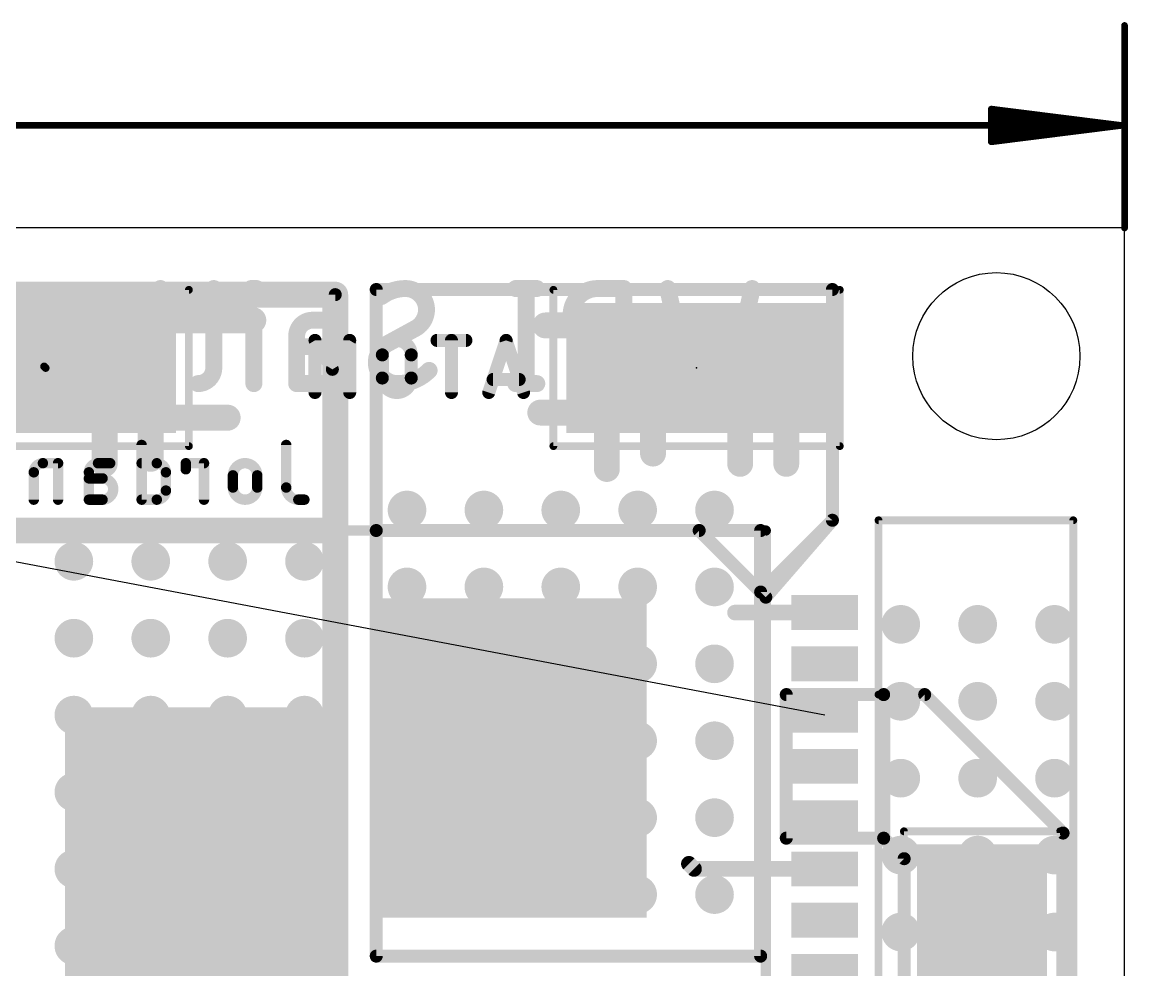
# Model space of a CAD drawing. Extents: x -5.4 to 52.1, y -3.7 to 32.4.
# Drawn here: x 30.49 to 52.06, y 13.53 to 32.02 of the extents above; entities that cross this region are included whole.
import ezdxf

# ---------------------------------------------------------------- set-up
doc = ezdxf.new("R2010")
doc.units = 0
for name, color, linetype in [('1', 14, 'CONTINUOUS'), ('16', 174, 'CONTINUOUS'), ('18', 94, 'CONTINUOUS'), ('19', 54, 'CONTINUOUS'), ('20', 30, 'CONTINUOUS'), ('21', 250, 'CONTINUOUS'), ('22', 250, 'CONTINUOUS'), ('23', 178, 'CONTINUOUS'), ('25', 250, 'CONTINUOUS'), ('47', 250, 'CONTINUOUS')]:
    doc.layers.add(name, color=color, linetype=linetype)

# ---------------------------------------------------------------- blocks, each defined once
blk = doc.blocks.new('RECT')
blk.add_solid([(-0.5, -0.5), (0.5, -0.5), (-0.5, 0.5), (0.5, 0.5)])
blk = doc.blocks.new('ROUNDV')
at = {"const_width": 0.5}
blk.add_lwpolyline([(0, -0.25, 1), (0, 0.25, 1), (0, -0.25)], format="xyb", dxfattribs=at)

msp = doc.modelspace()

# ---------------------------------------------------------------- linework, layer by layer
at = {"layer": '1'}
for points, const_width in [([(36.6, 26.7), (28.2, 26.7)], 0.5044), ([(36.6, 22.1), (36.6, 26.7)], 0.5044), ([(37.4, 22.1), (37.4, 26.8)], 0.254), ([(37.4, 26.8), (46.3, 26.8)], 0.254), ([(46.3, 26.8), (46.3, 22.3)], 0.254), ([(30.95, 25.27), (31.88, 26.2)], 0.508), ([(31.88, 26.2), (35, 26.2)], 0.508), ([(42.82, 26.1), (40.7, 26.1)], 0.5044), ([(43.65, 25.27), (42.82, 26.1)], 0.5044), ([(30.95, 25.27), (29.43, 25.27)], 0.508), ([(30.95, 25.27), (29.8, 24.12)], 0.508), ([(30.95, 25.27), (29.97, 25.27)], 0.508), ([(30.95, 25.27), (32.1, 24.12)], 0.508), ([(30.95, 25.27), (31.83, 25.27)], 0.508), ([(30.95, 25.27), (31.82, 24.4)], 0.508), ([(30.95, 25.27), (31.92, 24.3)], 0.508), ([(31.83, 25.27), (33, 24.1)], 0.508), ([(42.7, 25.3), (41.9, 24.5)], 0.5044), ([(42.73, 25.27), (42.7, 25.3)], 0.5044), ([(43.65, 25.27), (42.73, 25.27)], 0.5044), ([(43.65, 25.27), (42.78, 24.4)], 0.5044), ([(43.65, 25.27), (42.8, 24.42)], 0.5044), ([(43.65, 25.27), (44.5, 24.42)], 0.5044), ([(43.65, 25.27), (44.47, 25.27)], 0.5044), ([(44.47, 25.27), (44.5, 25.3)], 0.5044), ([(44.5, 25.3), (45.4, 24.4)], 0.5044), ([(30.9199, 25.3001), (30.95, 25.27)], 0.1524), ([(42.78, 24.4), (40.6, 24.4)], 0.5044), ([(41.9, 24.5), (41.9, 23.3)], 0.5044), ([(42.8, 24.42), (42.8, 23.6)], 0.5044), ([(44.5, 24.42), (44.5, 23.4)], 0.5044), ([(45.4, 24.4), (45.4, 23.4)], 0.5044), ([(31.92, 24.3), (34.5, 24.3)], 0.508), ([(32.1, 24.12), (32.1, 23.4)], 0.508), ([(33, 24.1), (33, 23.5)], 0.508), ([(29.2, 22.1), (36.6, 22.1)], 0.5044), ([(36.6, 22.1), (29.2, 22.1)], 0.5044), ([(36.6, 1), (36.6, 22.1)], 0.5044), ([(43.7, 22.1), (37.4, 22.1)], 0.254), ([(44.9, 22.1), (37.4, 22.1)], 0.254), ([(37.4, 22.1), (37.4, 13.8)], 0.254), ([(45, 20.8), (43.7, 22.1)], 0.254), ([(44.9, 13.8), (44.9, 22.1)], 0.254), ([(46.3, 22.3), (45, 20.8)], 0.254), ([(47.2, 18.9), (47.2, 22.3)], 0.1524), ([(47.2, 22.3), (51, 22.3)], 0.1524), ([(51, 22.3), (51, 4.7)], 0.1524), ([(46.15, 20.5), (44.4, 20.5)], 0.3048), ([(45.4, 16.1), (45.4, 18.9)], 0.254), ([(45.4, 18.9), (47.3, 18.9)], 0.254), ([(47.3, 18.9), (47.3, 16.1)], 0.254), ([(47.3, 16.1), (47.3, 18.9)], 0.254), ([(47.3, 18.9), (48.1, 18.9)], 0.254), ([(48.1, 18.9), (50.8, 16.2)], 0.254), ([(47.2, 4.7), (47.2, 18.9)], 0.1524), ([(47.3, 16.1), (45.4, 16.1)], 0.254), ([(47.7, 15.7), (47.3, 16.1)], 0.254), ([(50.8, 16.2), (50.8, 10.8)], 0.254), ([(43.6, 15.5), (43.5, 15.6)], 0.3048), ([(47.7, 11.3), (47.7, 15.7)], 0.254), ([(46.15, 15.5), (43.6, 15.5)], 0.3048), ([(37.4, 13.8), (44.9, 13.8)], 0.254)]:
    msp.add_lwpolyline(points, dxfattribs=dict(at, const_width=const_width))
for points, const_width in [([(36.7261, 26.7, 1), (36.4739, 26.7)], 0.2522), ([(36.6, 26.5739, 1), (36.6, 26.8261)], 0.2522), ([(37.4635, 26.8, 1), (37.3365, 26.8)], 0.127), ([(37.4, 26.8635, 1), (37.4, 26.7365)], 0.127), ([(46.3635, 26.8, 1), (46.2365, 26.8)], 0.127), ([(46.3, 26.7365, 1), (46.3, 26.8635)], 0.127), ([(31.88, 26.327, 1), (31.88, 26.073)], 0.254), ([(31.9698, 26.1102, 1), (31.7902, 26.2898)], 0.254), ([(35, 26.073, 1), (35, 26.327)], 0.254), ([(40.7, 26.2261, 1), (40.7, 25.9739)], 0.2522), ([(42.9092, 26.1892, 1), (42.7308, 26.0108)], 0.2522), ([(42.82, 25.9739, 1), (42.82, 26.2261)], 0.2522), ([(31.0398, 25.3598, 1), (30.8602, 25.1802)], 0.254), ([(30.95, 25.397, 1), (30.95, 25.143)], 0.254), ([(31.0398, 25.3598, 1), (30.8602, 25.1802)], 0.254), ([(31.0398, 25.3598, 1), (30.8602, 25.1802)], 0.254), ([(30.8602, 25.3598, 1), (31.0398, 25.1802)], 0.254), ([(31.0398, 25.1802, 1), (30.8602, 25.3598)], 0.254), ([(30.95, 25.143, 1), (30.95, 25.397)], 0.254), ([(30.95, 25.143, 1), (30.95, 25.397)], 0.254), ([(31.9198, 25.3598, 1), (31.7402, 25.1802)], 0.254), ([(31.83, 25.143, 1), (31.83, 25.397)], 0.254), ([(42.7892, 25.3892, 1), (42.6108, 25.2108)], 0.2522), ([(42.73, 25.3961, 1), (42.73, 25.1439)], 0.2522), ([(42.7892, 25.2108, 1), (42.6108, 25.3892)], 0.2522), ([(42.6408, 25.1808, 1), (42.8192, 25.3592)], 0.2522), ([(43.7392, 25.3592, 1), (43.5608, 25.1808)], 0.2522), ([(43.65, 25.3961, 1), (43.65, 25.1439)], 0.2522), ([(43.7392, 25.1808, 1), (43.5608, 25.3592)], 0.2522), ([(43.7392, 25.1808, 1), (43.5608, 25.3592)], 0.2522), ([(43.5608, 25.1808, 1), (43.7392, 25.3592)], 0.2522), ([(43.65, 25.1439, 1), (43.65, 25.3961)], 0.2522), ([(44.3808, 25.3592, 1), (44.5592, 25.1808)], 0.2522), ([(44.5892, 25.3892, 1), (44.4108, 25.2108)], 0.2522), ([(44.5892, 25.2108, 1), (44.4108, 25.3892)], 0.2522), ([(44.47, 25.1439, 1), (44.47, 25.3961)], 0.2522), ([(30.9468, 25.327, 1), (30.893, 25.2732)], 0.0762), ([(30.9231, 25.2431, 1), (30.9769, 25.2969)], 0.0762), ([(31.7302, 24.3102, 1), (31.9098, 24.4898)], 0.254), ([(40.6, 24.5261, 1), (40.6, 24.2739)], 0.2522), ([(42.0261, 24.5, 1), (41.7739, 24.5)], 0.2522), ([(41.8108, 24.5892, 1), (41.9892, 24.4108)], 0.2522), ([(42.6908, 24.4892, 1), (42.8692, 24.3108)], 0.2522), ([(42.9261, 24.42, 1), (42.6739, 24.42)], 0.2522), ([(42.7108, 24.5092, 1), (42.8892, 24.3308)], 0.2522), ([(42.78, 24.2739, 1), (42.78, 24.5261)], 0.2522), ([(44.6261, 24.42, 1), (44.3739, 24.42)], 0.2522), ([(44.4108, 24.3308, 1), (44.5892, 24.5092)], 0.2522), ([(45.5261, 24.4, 1), (45.2739, 24.4)], 0.2522), ([(45.3108, 24.3108, 1), (45.4892, 24.4892)], 0.2522), ([(31.92, 24.427, 1), (31.92, 24.173)], 0.254), ([(31.8302, 24.2102, 1), (32.0098, 24.3898)], 0.254), ([(34.5, 24.173, 1), (34.5, 24.427)], 0.254), ([(32.227, 24.12, 1), (31.973, 24.12)], 0.254), ([(32.0102, 24.0302, 1), (32.1898, 24.2098)], 0.254), ([(33.127, 24.1, 1), (32.873, 24.1)], 0.254), ([(32.9102, 24.0102, 1), (33.0898, 24.1898)], 0.254), ([(31.973, 23.4, 1), (32.227, 23.4)], 0.254), ([(32.873, 23.5, 1), (33.127, 23.5)], 0.254), ([(42.6739, 23.6, 1), (42.9261, 23.6)], 0.2522), ([(44.3739, 23.4, 1), (44.6261, 23.4)], 0.2522), ([(45.2739, 23.4, 1), (45.5261, 23.4)], 0.2522), ([(41.7739, 23.3, 1), (42.0261, 23.3)], 0.2522), ([(36.7261, 22.1, 1), (36.4739, 22.1)], 0.2522), ([(36.4739, 22.1, 1), (36.7261, 22.1)], 0.2522), ([(36.6, 21.9739, 1), (36.6, 22.2261)], 0.2522), ([(36.6, 21.9739, 1), (36.6, 22.2261)], 0.2522), ([(37.4, 22.1635, 1), (37.4, 22.0365)], 0.127), ([(37.4, 22.1635, 1), (37.4, 22.0365)], 0.127), ([(37.4635, 22.1, 1), (37.3365, 22.1)], 0.127), ([(43.7449, 22.1449, 1), (43.6551, 22.0551)], 0.127), ([(43.7, 22.0365, 1), (43.7, 22.1635)], 0.127), ([(44.9635, 22.1, 1), (44.8365, 22.1)], 0.127), ([(44.9, 22.0365, 1), (44.9, 22.1635)], 0.127), ([(46.2365, 22.3, 1), (46.3635, 22.3)], 0.127), ([(46.348, 22.2584, 1), (46.252, 22.3416)], 0.127), ([(47.2381, 22.3, 1), (47.1619, 22.3)], 0.0762), ([(47.2, 22.3381, 1), (47.2, 22.2619)], 0.0762), ([(51.0381, 22.3, 1), (50.9619, 22.3)], 0.0762), ([(51, 22.2619, 1), (51, 22.3381)], 0.0762), ([(37.3365, 22.1, 1), (37.4635, 22.1)], 0.127), ([(44.952, 20.8416, 1), (45.048, 20.7584)], 0.127), ([(44.9551, 20.7551, 1), (45.0449, 20.8449)], 0.127), ([(44.4, 20.5762, 1), (44.4, 20.4238)], 0.1524), ([(46.15, 20.4238, 1), (46.15, 20.5762)], 0.1524), ([(45.4635, 18.9, 1), (45.3365, 18.9)], 0.127), ([(45.4, 18.9635, 1), (45.4, 18.8365)], 0.127), ([(47.3635, 18.9, 1), (47.2365, 18.9)], 0.127), ([(47.3635, 18.9, 1), (47.2365, 18.9)], 0.127), ([(47.3, 18.9635, 1), (47.3, 18.8365)], 0.127), ([(47.3, 18.8365, 1), (47.3, 18.9635)], 0.127), ([(48.1449, 18.9449, 1), (48.0551, 18.8551)], 0.127), ([(48.1, 18.8365, 1), (48.1, 18.9635)], 0.127), ([(47.2381, 18.9, 1), (47.1619, 18.9)], 0.0762), ([(47.1619, 18.9, 1), (47.2381, 18.9)], 0.0762), ([(45.4, 16.1635, 1), (45.4, 16.0365)], 0.127), ([(47.3449, 16.1449, 1), (47.2551, 16.0551)], 0.127), ([(47.3, 16.0365, 1), (47.3, 16.1635)], 0.127), ([(50.8635, 16.2, 1), (50.7365, 16.2)], 0.127), ([(50.7551, 16.1551, 1), (50.8449, 16.2449)], 0.127), ([(45.3365, 16.1, 1), (45.4635, 16.1)], 0.127), ([(47.2365, 16.1, 1), (47.3635, 16.1)], 0.127), ([(47.2365, 16.1, 1), (47.3635, 16.1)], 0.127), ([(43.5539, 15.6539, 1), (43.4461, 15.5461)], 0.1524), ([(47.7635, 15.7, 1), (47.6365, 15.7)], 0.127), ([(47.6551, 15.6551, 1), (47.7449, 15.7449)], 0.127), ([(43.6, 15.5762, 1), (43.6, 15.4238)], 0.1524), ([(43.5461, 15.4461, 1), (43.6539, 15.5539)], 0.1524), ([(46.15, 15.4238, 1), (46.15, 15.5762)], 0.1524), ([(37.4, 13.8635, 1), (37.4, 13.7365)], 0.127), ([(37.3365, 13.8, 1), (37.4635, 13.8)], 0.127), ([(44.8365, 13.8, 1), (44.9635, 13.8)], 0.127), ([(44.9, 13.7365, 1), (44.9, 13.8635)], 0.127)]:
    msp.add_lwpolyline(points, format="xyb", dxfattribs=dict(at, const_width=const_width))
at = {"layer": '16'}
for points, const_width in [([(36.6, 26.7), (28.2, 26.7)], 0.254), ([(36.6, 1), (36.6, 26.7)], 0.254), ([(46.3, 26.8), (37.4, 26.8)], 0.254), ([(37.4, 26.8), (37.4, 13.8)], 0.254), ([(46.3, 22.3), (46.3, 26.8)], 0.254), ([(44.9, 20.9), (46.3, 22.3)], 0.254), ([(47.2, 22.3), (51, 22.3)], 0.1524), ([(47.2, 4.7), (47.2, 22.3)], 0.1524), ([(51, 22.3), (51, 4.7)], 0.1524), ([(44.9, 13.8), (44.9, 20.9)], 0.254), ([(37.4, 13.8), (44.9, 13.8)], 0.254)]:
    msp.add_lwpolyline(points, dxfattribs=dict(at, const_width=const_width))
for points, const_width in [([(36.6635, 26.7, 1), (36.5365, 26.7)], 0.127), ([(36.6, 26.6365, 1), (36.6, 26.7635)], 0.127), ([(37.4, 26.8635, 1), (37.4, 26.7365)], 0.127), ([(37.4635, 26.8, 1), (37.3365, 26.8)], 0.127), ([(46.3635, 26.8, 1), (46.2365, 26.8)], 0.127), ([(46.3, 26.7365, 1), (46.3, 26.8635)], 0.127), ([(46.2365, 22.3, 1), (46.3635, 22.3)], 0.127), ([(46.3449, 22.2551, 1), (46.2551, 22.3449)], 0.127), ([(47.2, 22.3381, 1), (47.2, 22.2619)], 0.0762), ([(47.2381, 22.3, 1), (47.1619, 22.3)], 0.0762), ([(51.0381, 22.3, 1), (50.9619, 22.3)], 0.0762), ([(51, 22.2619, 1), (51, 22.3381)], 0.0762), ([(44.9635, 20.9, 1), (44.8365, 20.9)], 0.127), ([(44.8551, 20.9449, 1), (44.9449, 20.8551)], 0.127), ([(37.4, 13.8635, 1), (37.4, 13.7365)], 0.127), ([(37.3365, 13.8, 1), (37.4635, 13.8)], 0.127), ([(44.8365, 13.8, 1), (44.9635, 13.8)], 0.127), ([(44.9, 13.7365, 1), (44.9, 13.8635)], 0.127)]:
    msp.add_lwpolyline(points, format="xyb", dxfattribs=dict(at, const_width=const_width))
at = {"layer": '19'}
msp.add_line((46.15, 18.5), (26.5936, 22.2), dxfattribs=at)
at = {"layer": '20'}
for p, q in [((52, 28), (0, 28)), ((52, 0), (52, 28))]:
    msp.add_line(p, q, dxfattribs=at)
msp.add_circle((49.5, 25.5), 1.63, dxfattribs=at)
at = {"layer": '21'}
for points, const_width in [([(28.156, 26.794), (33.744, 26.794)], 0.1524), ([(33.744, 23.746), (33.744, 26.794)], 0.1524), ([(40.856, 26.794), (40.856, 23.746)], 0.1524), ([(40.856, 26.794), (46.444, 26.794)], 0.1524), ([(46.444, 23.746), (46.444, 26.794)], 0.1524), ([(36.2048, 24.792), (36.2048, 25.808)], 0.254), ([(36.2048, 25.808), (36.5434, 25.2436)], 0.254), ([(36.5434, 25.2436), (36.8821, 25.808)], 0.254), ([(36.8821, 25.808), (36.8821, 24.792)], 0.254), ([(38.5853, 25.808), (39.1498, 25.808)], 0.254), ([(38.8675, 24.792), (38.8675, 25.808)], 0.254), ([(39.5957, 24.792), (39.9343, 25.808)], 0.254), ([(39.9343, 25.808), (40.273, 24.792)], 0.254), ([(37.5185, 25.0742), (37.5185, 25.5258)], 0.254), ([(38.083, 25.5258), (38.083, 25.0742)], 0.254), ([(40.1883, 25.046), (39.6803, 25.046)], 0.254), ([(33.744, 23.746), (28.156, 23.746)], 0.1524), ([(46.444, 23.746), (40.856, 23.746)], 0.1524), ([(50.743, 16.234), (47.695, 16.234)], 0.1524), ([(47.695, 10.646), (47.695, 16.234)], 0.1524), ([(50.743, 16.234), (50.743, 10.646)], 0.1524)]:
    msp.add_lwpolyline(points, dxfattribs=dict(at, const_width=const_width))
for points, const_width in [([(33.7821, 26.794, 1), (33.7059, 26.794)], 0.0762), ([(33.744, 26.7559, 1), (33.744, 26.8321)], 0.0762), ([(40.8941, 26.794, 1), (40.8179, 26.794)], 0.0762), ([(40.856, 26.8321, 1), (40.856, 26.7559)], 0.0762), ([(46.4821, 26.794, 1), (46.4059, 26.794)], 0.0762), ([(46.444, 26.7559, 1), (46.444, 26.8321)], 0.0762), ([(36.2592, 25.8407, 1), (36.1503, 25.7753)], 0.127), ([(36.2683, 25.808, 1), (36.1413, 25.808)], 0.127), ([(36.9456, 25.808, 1), (36.8186, 25.808)], 0.127), ([(36.9366, 25.7753, 1), (36.8276, 25.8407)], 0.127), ([(38.083, 25.5258, 1), (37.5185, 25.5258)], 0.254), ([(38.5853, 25.8715, 1), (38.5853, 25.7445)], 0.127), ([(38.931, 25.808, 1), (38.804, 25.808)], 0.127), ([(39.1498, 25.7445, 1), (39.1498, 25.8715)], 0.127), ([(39.9946, 25.8281, 1), (39.8741, 25.7879)], 0.127), ([(39.9946, 25.7879, 1), (39.8741, 25.8281)], 0.127), ([(37.582, 25.5258, 1), (37.455, 25.5258)], 0.127), ([(37.455, 25.5258, 1), (37.582, 25.5258)], 0.127), ([(38.1465, 25.5258, 1), (38.0195, 25.5258)], 0.127), ([(38.0195, 25.5258, 1), (38.1465, 25.5258)], 0.127), ([(36.489, 25.2762, 1), (36.5979, 25.2109)], 0.127), ([(36.489, 25.2109, 1), (36.5979, 25.2762)], 0.127), ([(37.5185, 25.0742, 1), (38.083, 25.0742)], 0.254), ([(37.582, 25.0742, 1), (37.455, 25.0742)], 0.127), ([(37.455, 25.0742, 1), (37.582, 25.0742)], 0.127), ([(38.1465, 25.0742, 1), (38.0195, 25.0742)], 0.127), ([(38.0195, 25.0742, 1), (38.1465, 25.0742)], 0.127), ([(39.6803, 25.1095, 1), (39.6803, 24.9825)], 0.127), ([(40.1883, 24.9825, 1), (40.1883, 25.1095)], 0.127), ([(36.1413, 24.792, 1), (36.2683, 24.792)], 0.127), ([(36.8186, 24.792, 1), (36.9456, 24.792)], 0.127), ([(38.804, 24.792, 1), (38.931, 24.792)], 0.127), ([(39.5354, 24.8121, 1), (39.6559, 24.7719)], 0.127), ([(40.2128, 24.7719, 1), (40.3332, 24.8121)], 0.127), ([(33.7059, 23.746, 1), (33.7821, 23.746)], 0.0762), ([(33.744, 23.7079, 1), (33.744, 23.7841)], 0.0762), ([(40.856, 23.7841, 1), (40.856, 23.7079)], 0.0762), ([(40.8179, 23.746, 1), (40.8941, 23.746)], 0.0762), ([(46.4059, 23.746, 1), (46.4821, 23.746)], 0.0762), ([(46.444, 23.7079, 1), (46.444, 23.7841)], 0.0762), ([(47.695, 16.2721, 1), (47.695, 16.1959)], 0.0762), ([(47.7331, 16.234, 1), (47.6569, 16.234)], 0.0762), ([(50.7811, 16.234, 1), (50.7049, 16.234)], 0.0762), ([(50.743, 16.1959, 1), (50.743, 16.2721)], 0.0762)]:
    msp.add_lwpolyline(points, format="xyb", dxfattribs=dict(at, const_width=const_width))
at = {"layer": '22'}
for points, const_width in [([(33.1888, 26.8193), (33.1888, 24.9651)], 0.3302), ([(34.2305, 26.8193), (34.2305, 25.2741)], 0.3302), ([(35.0639, 26.8193), (34.9609, 26.8193)], 0.3302), ([(34.9609, 26.8193), (34.9609, 26.7163)], 0.3302), ([(35.0639, 26.7163), (35.0639, 26.8193)], 0.3302), ([(40.5328, 26.8193), (40.1207, 26.8193)], 0.3302), ([(40.3267, 26.8193), (40.3267, 24.9651)], 0.3302), ([(42.2312, 26.8193), (41.7162, 26.8193)], 0.3302), ([(42.2312, 24.9651), (42.2312, 26.8193)], 0.3302), ([(43.4988, 24.9651), (43.0867, 26.8193)], 0.3302), ([(44.7349, 26.8193), (44.3229, 24.9651)], 0.3302), ([(34.9609, 26.7163), (35.0639, 26.7163)], 0.3302), ([(32.6738, 26.2012), (33.1888, 26.2012)], 0.3302), ([(35.0124, 24.9651), (35.0124, 26.2012)], 0.3302), ([(36.1563, 26.2012), (36.5684, 26.2012)], 0.3302), ([(43.9108, 26.2012), (43.4988, 24.9651)], 0.3302), ([(44.3229, 24.9651), (43.9108, 26.2012)], 0.3302), ([(37.6077, 25.7377), (38.1743, 26.0467)], 0.3302), ([(30.7691, 25.7892), (30.7691, 25.3771)], 0.3302), ([(31.5932, 25.3771), (31.5932, 25.7892)], 0.3302), ([(32.3648, 25.2741), (32.3648, 25.8922)], 0.3302), ([(35.8473, 24.9651), (35.8473, 25.8922)], 0.3302), ([(41.7162, 25.7892), (42.2312, 25.7892)], 0.3302), ([(35.8473, 25.6862), (36.3108, 25.6862)], 0.3302), ([(33.1888, 24.9651), (32.6738, 24.9651)], 0.3302), ([(36.3108, 24.9651), (35.8473, 24.9651)], 0.3302), ([(40.5328, 24.9651), (40.1207, 24.9651)], 0.3302), ([(32.8223, 23.7684), (32.8223, 22.7016)], 0.2032), ([(35.6428, 23.7684), (35.6428, 22.9387)], 0.2032), ([(30.718, 23.235), (30.718, 22.7016)], 0.2032), ([(31.1921, 23.4128), (30.8958, 23.4128)], 0.2032), ([(31.1921, 22.7016), (31.1921, 23.4128)], 0.2032), ([(31.7936, 22.7016), (31.7936, 23.235)], 0.2032), ([(31.9714, 23.4128), (32.2084, 23.4128)], 0.2032), ([(33.1186, 23.4128), (32.8223, 23.4128)], 0.2032), ([(33.2964, 22.8794), (33.2964, 23.235)], 0.2032), ([(34.0396, 23.4128), (33.684, 23.4128)], 0.2032), ([(33.684, 23.4128), (33.684, 23.2943)], 0.2032), ([(34.0396, 22.7016), (34.0396, 23.4128)], 0.2032), ([(31.7936, 23.1165), (32.0603, 23.1165)], 0.2032), ([(34.6041, 23.1757), (34.6041, 22.9387)], 0.2032), ([(35.0783, 22.9387), (35.0783, 23.1757)], 0.2032), ([(32.0603, 22.7016), (31.7936, 22.7016)], 0.2032), ([(32.8223, 22.7016), (33.1186, 22.7016)], 0.2032), ([(35.8799, 22.7016), (35.9984, 22.7016)], 0.2032)]:
    msp.add_lwpolyline(points, dxfattribs=dict(at, const_width=const_width))
for points, const_width in [([(33.2714, 26.8193, 1), (33.1063, 26.8193)], 0.1651), ([(34.313, 26.8193, 1), (34.1479, 26.8193)], 0.1651), ([(34.9609, 26.9019, 1), (34.9609, 26.7368)], 0.1651), ([(35.0435, 26.8193, 1), (34.8784, 26.8193)], 0.1651), ([(35.1465, 26.8193, 1), (34.9814, 26.8193)], 0.1651), ([(35.0639, 26.7368, 1), (35.0639, 26.9019)], 0.1651), ([(37.9683, 26.8193, 0.1623), (37.5047, 26.6648)], 0.3302), ([(37.9683, 26.9019, 1), (37.9683, 26.7368)], 0.1651), ([(38.3803, 26.4073, 0.4142), (37.9683, 26.8193)], 0.3302), ([(37.9683, 26.7368, 1), (37.9683, 26.9019)], 0.1651), ([(40.1207, 26.9019, 1), (40.1207, 26.7368)], 0.1651), ([(40.4093, 26.8193, 1), (40.2442, 26.8193)], 0.1651), ([(40.5328, 26.7368, 1), (40.5328, 26.9019)], 0.1651), ([(41.7162, 26.8193, 1), (41.7162, 25.7892)], 0.3302), ([(41.7162, 26.9019, 1), (41.7162, 26.7368)], 0.1651), ([(41.7162, 26.7368, 1), (41.7162, 26.9019)], 0.1651), ([(42.3138, 26.8193, 1), (42.1487, 26.8193)], 0.1651), ([(42.2312, 26.7368, 1), (42.2312, 26.9019)], 0.1651), ([(43.1673, 26.8372, 1), (43.0061, 26.8014)], 0.1651), ([(44.8155, 26.8014, 1), (44.6543, 26.8372)], 0.1651), ([(34.9609, 26.7988, 1), (34.9609, 26.6337)], 0.1651), ([(34.8784, 26.7163, 1), (35.0435, 26.7163)], 0.1651), ([(34.9814, 26.7163, 1), (35.1465, 26.7163)], 0.1651), ([(35.0639, 26.6337, 1), (35.0639, 26.7988)], 0.1651), ([(37.4552, 26.7308, 1), (37.5542, 26.5987)], 0.1651), ([(38.1743, 26.0467, 0.2656), (38.3803, 26.4073)], 0.3302), ([(38.4629, 26.4073, 1), (38.2978, 26.4073)], 0.1651), ([(31.5932, 25.7892, 1), (30.7691, 25.7892)], 0.3302), ([(32.6738, 26.2012, 0.4142), (32.3648, 25.8922)], 0.3302), ([(32.6738, 26.2838, 1), (32.6738, 26.1187)], 0.1651), ([(32.6738, 26.1187, 1), (32.6738, 26.2838)], 0.1651), ([(33.1888, 26.1187, 1), (33.1888, 26.2838)], 0.1651), ([(35.095, 26.2012, 1), (34.9299, 26.2012)], 0.1651), ([(36.1563, 26.2012, 0.4142), (35.8473, 25.8922)], 0.3302), ([(36.1563, 26.2838, 1), (36.1563, 26.1187)], 0.1651), ([(36.1563, 26.1187, 1), (36.1563, 26.2838)], 0.1651), ([(36.5684, 26.1187, 1), (36.5684, 26.2838)], 0.1651), ([(38.2978, 26.4073, 1), (38.4629, 26.4073)], 0.1651), ([(43.9891, 26.2273, 1), (43.8325, 26.1751)], 0.1651), ([(43.9891, 26.1751, 1), (43.8325, 26.2273)], 0.1651), ([(38.1324, 26.1178, 1), (38.2162, 25.9756)], 0.1651), ([(38.2138, 25.9742, 1), (38.1348, 26.1192)], 0.1651), ([(30.8517, 25.7892, 1), (30.6866, 25.7892)], 0.1651), ([(31.6758, 25.7892, 1), (31.5107, 25.7892)], 0.1651), ([(32.4473, 25.8922, 1), (32.2822, 25.8922)], 0.1651), ([(32.2822, 25.8922, 1), (32.4473, 25.8922)], 0.1651), ([(35.9298, 25.8922, 1), (35.7647, 25.8922)], 0.1651), ([(35.7647, 25.8922, 1), (35.9298, 25.8922)], 0.1651), ([(37.6077, 25.7377, 0.2656), (37.4017, 25.3771)], 0.3302), ([(37.5682, 25.8102, 1), (37.6472, 25.6652)], 0.1651), ([(37.6496, 25.6666, 1), (37.5658, 25.8088)], 0.1651), ([(41.7162, 25.8717, 1), (41.7162, 25.7066)], 0.1651), ([(41.7162, 25.7066, 1), (41.7162, 25.8717)], 0.1651), ([(42.2312, 25.7066, 1), (42.2312, 25.8717)], 0.1651), ([(30.6866, 25.7892, 1), (30.8517, 25.7892)], 0.1651), ([(31.5107, 25.7892, 1), (31.6758, 25.7892)], 0.1651), ([(35.8473, 25.7687, 1), (35.8473, 25.6036)], 0.1651), ([(36.3108, 24.9651, 1), (36.3108, 25.6862)], 0.3302), ([(36.3108, 25.7687, 1), (36.3108, 25.6036)], 0.1651), ([(36.3108, 25.6036, 1), (36.3108, 25.7687)], 0.1651), ([(30.7691, 25.3771, 1), (31.5932, 25.3771)], 0.3302), ([(30.8517, 25.3771, 1), (30.6866, 25.3771)], 0.1651), ([(30.6866, 25.3771, 1), (30.8517, 25.3771)], 0.1651), ([(31.6758, 25.3771, 1), (31.5107, 25.3771)], 0.1651), ([(31.5107, 25.3771, 1), (31.6758, 25.3771)], 0.1651), ([(37.4017, 25.3771, 0.4142), (37.8137, 24.9651)], 0.3302), ([(37.4842, 25.3771, 1), (37.3191, 25.3771)], 0.1651), ([(37.3191, 25.3771, 1), (37.4842, 25.3771)], 0.1651), ([(32.3648, 25.2741, 0.4142), (32.6738, 24.9651)], 0.3302), ([(32.4473, 25.2741, 1), (32.2822, 25.2741)], 0.1651), ([(32.2822, 25.2741, 1), (32.4473, 25.2741)], 0.1651), ([(33.9214, 24.9651, 0.4142), (34.2305, 25.2741)], 0.3302), ([(34.313, 25.2741, 1), (34.1479, 25.2741)], 0.1651), ([(34.1479, 25.2741, 1), (34.313, 25.2741)], 0.1651), ([(37.8137, 24.9651, 0.2), (38.4318, 25.2226)], 0.3302), ([(38.4904, 25.1645, 1), (38.3732, 25.2808)], 0.1651), ([(32.6738, 25.0477, 1), (32.6738, 24.8825)], 0.1651), ([(32.6738, 24.8825, 1), (32.6738, 25.0477)], 0.1651), ([(33.1063, 24.9651, 1), (33.2714, 24.9651)], 0.1651), ([(33.1888, 24.8825, 1), (33.1888, 25.0477)], 0.1651), ([(33.9214, 25.0477, 1), (33.9214, 24.8825)], 0.1651), ([(34.9299, 24.9651, 1), (35.095, 24.9651)], 0.1651), ([(35.8473, 25.0477, 1), (35.8473, 24.8825)], 0.1651), ([(35.7647, 24.9651, 1), (35.9298, 24.9651)], 0.1651), ([(36.3108, 25.0477, 1), (36.3108, 24.8825)], 0.1651), ([(36.3108, 24.8825, 1), (36.3108, 25.0477)], 0.1651), ([(37.8137, 25.0476, 1), (37.8137, 24.8826)], 0.1651), ([(37.8137, 24.8825, 1), (37.8137, 25.0477)], 0.1651), ([(40.1207, 25.0477, 1), (40.1207, 24.8825)], 0.1651), ([(40.2442, 24.9651, 1), (40.4093, 24.9651)], 0.1651), ([(40.5328, 24.8825, 1), (40.5328, 25.0477)], 0.1651), ([(42.1487, 24.9651, 1), (42.3138, 24.9651)], 0.1651), ([(43.4205, 24.9912, 1), (43.5771, 24.939)], 0.1651), ([(43.4182, 24.9472, 1), (43.5794, 24.983)], 0.1651), ([(44.2423, 24.983, 1), (44.4034, 24.9472)], 0.1651), ([(44.2445, 24.939, 1), (44.4012, 24.9912)], 0.1651), ([(32.8731, 23.7684, 1), (32.7715, 23.7684)], 0.1016), ([(35.6936, 23.7684, 1), (35.592, 23.7684)], 0.1016), ([(30.8958, 23.4128, 0.4142), (30.718, 23.235)], 0.2032), ([(30.7688, 23.235, 1), (30.6672, 23.235)], 0.1016), ([(30.8958, 23.4636, 1), (30.8958, 23.362)], 0.1016), ([(30.8958, 23.362, 1), (30.8958, 23.4636)], 0.1016), ([(31.2429, 23.4128, 1), (31.1413, 23.4128)], 0.1016), ([(31.1921, 23.362, 1), (31.1921, 23.4636)], 0.1016), ([(31.9714, 23.4128, 0.4142), (31.7936, 23.235)], 0.2032), ([(31.8444, 23.235, 1), (31.7428, 23.235)], 0.1016), ([(31.9714, 23.4636, 1), (31.9714, 23.362)], 0.1016), ([(31.9714, 23.362, 1), (31.9714, 23.4636)], 0.1016), ([(32.2084, 23.362, 1), (32.2084, 23.4636)], 0.1016), ([(32.8223, 23.4636, 1), (32.8223, 23.362)], 0.1016), ([(33.2964, 23.235, 0.4142), (33.1186, 23.4128)], 0.2032), ([(33.1186, 23.4636, 1), (33.1186, 23.362)], 0.1016), ([(33.1186, 23.362, 1), (33.1186, 23.4636)], 0.1016), ([(33.3472, 23.235, 1), (33.2456, 23.235)], 0.1016), ([(33.684, 23.4636, 1), (33.684, 23.362)], 0.1016), ([(33.7348, 23.4128, 1), (33.6332, 23.4128)], 0.1016), ([(33.6332, 23.2943, 1), (33.7348, 23.2943)], 0.1016), ([(34.0904, 23.4128, 1), (33.9888, 23.4128)], 0.1016), ([(34.0396, 23.362, 1), (34.0396, 23.4636)], 0.1016), ([(35.0783, 23.1757, 1), (34.6041, 23.1757)], 0.2032), ([(30.6672, 23.235, 1), (30.7688, 23.235)], 0.1016), ([(31.7428, 23.235, 1), (31.8444, 23.235)], 0.1016), ([(31.7936, 23.1673, 1), (31.7936, 23.0657)], 0.1016), ([(32.0603, 22.7016, 1), (32.0603, 23.1165)], 0.2032), ([(32.0603, 23.1673, 1), (32.0603, 23.0657)], 0.1016), ([(32.0603, 23.0657, 1), (32.0603, 23.1673)], 0.1016), ([(33.2456, 23.235, 1), (33.3472, 23.235)], 0.1016), ([(34.6549, 23.1757, 1), (34.5533, 23.1757)], 0.1016), ([(34.5533, 23.1757, 1), (34.6549, 23.1757)], 0.1016), ([(35.1291, 23.1757, 1), (35.0275, 23.1757)], 0.1016), ([(35.0275, 23.1757, 1), (35.1291, 23.1757)], 0.1016), ([(33.1186, 22.7016, 0.4142), (33.2964, 22.8794)], 0.2032), ([(33.3472, 22.8794, 1), (33.2456, 22.8794)], 0.1016), ([(33.2456, 22.8794, 1), (33.3472, 22.8794)], 0.1016), ([(34.6041, 22.9387, 1), (35.0783, 22.9387)], 0.2032), ([(34.6549, 22.9387, 1), (34.5533, 22.9387)], 0.1016), ([(34.5533, 22.9387, 1), (34.6549, 22.9387)], 0.1016), ([(35.1291, 22.9387, 1), (35.0275, 22.9387)], 0.1016), ([(35.0275, 22.9387, 1), (35.1291, 22.9387)], 0.1016), ([(35.6428, 22.9387, 0.4142), (35.8799, 22.7016)], 0.2032), ([(35.6936, 22.9387, 1), (35.592, 22.9387)], 0.1016), ([(35.592, 22.9387, 1), (35.6936, 22.9387)], 0.1016), ([(30.6672, 22.7016, 1), (30.7688, 22.7016)], 0.1016), ([(31.1413, 22.7016, 1), (31.2429, 22.7016)], 0.1016), ([(31.7936, 22.7524, 1), (31.7936, 22.6508)], 0.1016), ([(31.7428, 22.7016, 1), (31.8444, 22.7016)], 0.1016), ([(32.0603, 22.7524, 1), (32.0603, 22.6508)], 0.1016), ([(32.0603, 22.6508, 1), (32.0603, 22.7524)], 0.1016), ([(32.8223, 22.7524, 1), (32.8223, 22.6508)], 0.1016), ([(32.7715, 22.7016, 1), (32.8731, 22.7016)], 0.1016), ([(33.1186, 22.7524, 1), (33.1186, 22.6508)], 0.1016), ([(33.1186, 22.6508, 1), (33.1186, 22.7524)], 0.1016), ([(33.9888, 22.7016, 1), (34.0904, 22.7016)], 0.1016), ([(35.8799, 22.7524, 1), (35.8799, 22.6508)], 0.1016), ([(35.8799, 22.6508, 1), (35.8799, 22.7524)], 0.1016), ([(35.9984, 22.6508, 1), (35.9984, 22.7524)], 0.1016)]:
    msp.add_lwpolyline(points, format="xyb", dxfattribs=dict(at, const_width=const_width))
at = {"layer": '23'}
for p in [(30.95, 25.27), (43.65, 25.27)]:
    msp.add_point(p, dxfattribs=at)
at = {"layer": '25', "const_width": 0.2}
for points in [[(29, 22.1), (45, 22.1)], [(45, 22.1), (45, 4.9)]]:
    msp.add_lwpolyline(points, dxfattribs=at)
at = {"layer": '25', "const_width": 0.1}
for points in [[(45.05, 22.1, 1), (44.95, 22.1)], [(45, 22.05, 1), (45, 22.15)]]:
    msp.add_lwpolyline(points, format="xyb", dxfattribs=at)
at = {"layer": '47', "const_width": 0.13}
for points in [[(52, 28), (52, 31.95)], [(51.935, 30), (49.4, 30.3192)], [(49.4, 30.3192), (49.4, 29.6808)], [(51.935, 30), (49.4, 30.26)], [(51.935, 30), (0.065, 30)], [(51.935, 30), (49.4, 30.13)], [(49.4, 29.6808), (51.935, 30)], [(49.4, 29.87), (51.935, 30)], [(49.4, 29.74), (51.935, 30)]]:
    msp.add_lwpolyline(points, dxfattribs=at)
at = {"layer": '47', "const_width": 0.065}
for points in [[(52.0325, 31.95, 1), (51.9675, 31.95)], [(49.4041, 30.3515, 1), (49.3959, 30.287)], [(49.4325, 30.3192, 1), (49.3675, 30.3192)], [(49.4033, 30.2923, 1), (49.3967, 30.2277)], [(49.4017, 30.1625, 1), (49.3983, 30.0975)], [(51.9391, 29.9678, 1), (51.9309, 30.0322)], [(51.9309, 29.9678, 1), (51.9391, 30.0322)], [(51.9383, 29.9677, 1), (51.9317, 30.0323)], [(51.9317, 29.9677, 1), (51.9383, 30.0323)], [(51.9333, 29.9675, 1), (51.9367, 30.0325)], [(51.9367, 29.9675, 1), (51.9333, 30.0325)], [(51.935, 29.9675, 1), (51.935, 30.0325)], [(49.3983, 29.9025, 1), (49.4017, 29.8375)], [(49.3967, 29.7723, 1), (49.4033, 29.7077)], [(49.3959, 29.713, 1), (49.4041, 29.6485)], [(49.3675, 29.6808, 1), (49.4325, 29.6808)], [(51.9675, 28, 1), (52.0325, 28)]]:
    msp.add_lwpolyline(points, format="xyb", dxfattribs=at)

# ---------------------------------------------------------------- block references
at = {"layer": '1'}
for p, xscale, yscale, rotation in [((30.95, 25.27), 2.54, 5.08, 90), ((43.65, 25.27), 2.54, 5.08, 90), ((40.05, 17.665), 6.23, 5.25, 270), ((33.95, 13.5), 10.3, 5.25, 270)]:
    msp.add_blockref('RECT', p, dxfattribs=dict(at, xscale=xscale, yscale=yscale, rotation=rotation))
for p, xscale, yscale in [((46.15, 20.5), 1.3, 0.68), ((46.15, 19.5), 1.3, 0.68), ((46.15, 18.5), 1.3, 0.68), ((46.15, 17.5), 1.3, 0.68), ((46.15, 16.5), 1.3, 0.68), ((49.219, 13.44), 2.54, 5.08), ((46.15, 15.5), 1.3, 0.68), ((46.15, 14.5), 1.3, 0.68), ((46.15, 13.5), 1.3, 0.68)]:
    msp.add_blockref('RECT', p, dxfattribs=dict(at, xscale=xscale, yscale=yscale))
at = {"layer": '18', "xscale": 0.754, "yscale": 0.754}
for p in [(38, 22.5), (38, 22.5), (39.5, 22.5), (39.5, 22.5), (41, 22.5), (41, 22.5), (42.5, 22.5), (42.5, 22.5), (44, 22.5), (44, 22.5), (31.5, 21.5), (31.5, 21.5), (33, 21.5), (33, 21.5), (34.5, 21.5), (34.5, 21.5), (36, 21.5), (36, 21.5), (38, 21), (38, 21), (39.5, 21), (39.5, 21), (41, 21), (41, 21), (42.5, 21), (42.5, 21), (44, 21), (44, 21), (47.634, 20.27), (47.634, 20.27), (49.134, 20.27), (49.134, 20.27), (50.634, 20.27), (50.634, 20.27), (31.5, 20), (31.5, 20), (33, 20), (33, 20), (34.5, 20), (34.5, 20), (36, 20), (36, 20), (38, 19.5), (38, 19.5), (39.5, 19.5), (39.5, 19.5), (41, 19.5), (41, 19.5), (42.5, 19.5), (42.5, 19.5), (44, 19.5), (44, 19.5), (47.634, 18.77), (47.634, 18.77), (49.134, 18.77), (49.134, 18.77), (50.634, 18.77), (50.634, 18.77), (31.5, 18.5), (31.5, 18.5), (33, 18.5), (33, 18.5), (34.5, 18.5), (34.5, 18.5), (36, 18.5), (36, 18.5), (38, 18), (38, 18), (39.5, 18), (39.5, 18), (41, 18), (41, 18), (42.5, 18), (42.5, 18), (44, 18), (44, 18), (47.634, 17.27), (47.634, 17.27), (49.134, 17.27), (49.134, 17.27), (50.634, 17.27), (50.634, 17.27), (31.5, 17), (31.5, 17), (33, 17), (33, 17), (34.5, 17), (34.5, 17), (36, 17), (36, 17), (38, 16.5), (38, 16.5), (39.5, 16.5), (39.5, 16.5), (41, 16.5), (41, 16.5), (42.5, 16.5), (42.5, 16.5), (44, 16.5), (44, 16.5), (47.634, 15.77), (47.634, 15.77), (49.134, 15.77), (49.134, 15.77), (50.634, 15.77), (50.634, 15.77), (31.5, 15.5), (31.5, 15.5), (33, 15.5), (33, 15.5), (34.5, 15.5), (34.5, 15.5), (36, 15.5), (36, 15.5), (38, 15), (38, 15), (39.5, 15), (39.5, 15), (41, 15), (41, 15), (42.5, 15), (42.5, 15), (44, 15), (44, 15), (47.634, 14.27), (47.634, 14.27), (49.134, 14.27), (49.134, 14.27), (50.634, 14.27), (50.634, 14.27), (31.5, 14), (31.5, 14), (33, 14), (33, 14), (34.5, 14), (34.5, 14), (36, 14), (36, 14)]:
    msp.add_blockref('ROUNDV', p, dxfattribs=at)

doc.saveas('drawing.dxf')
